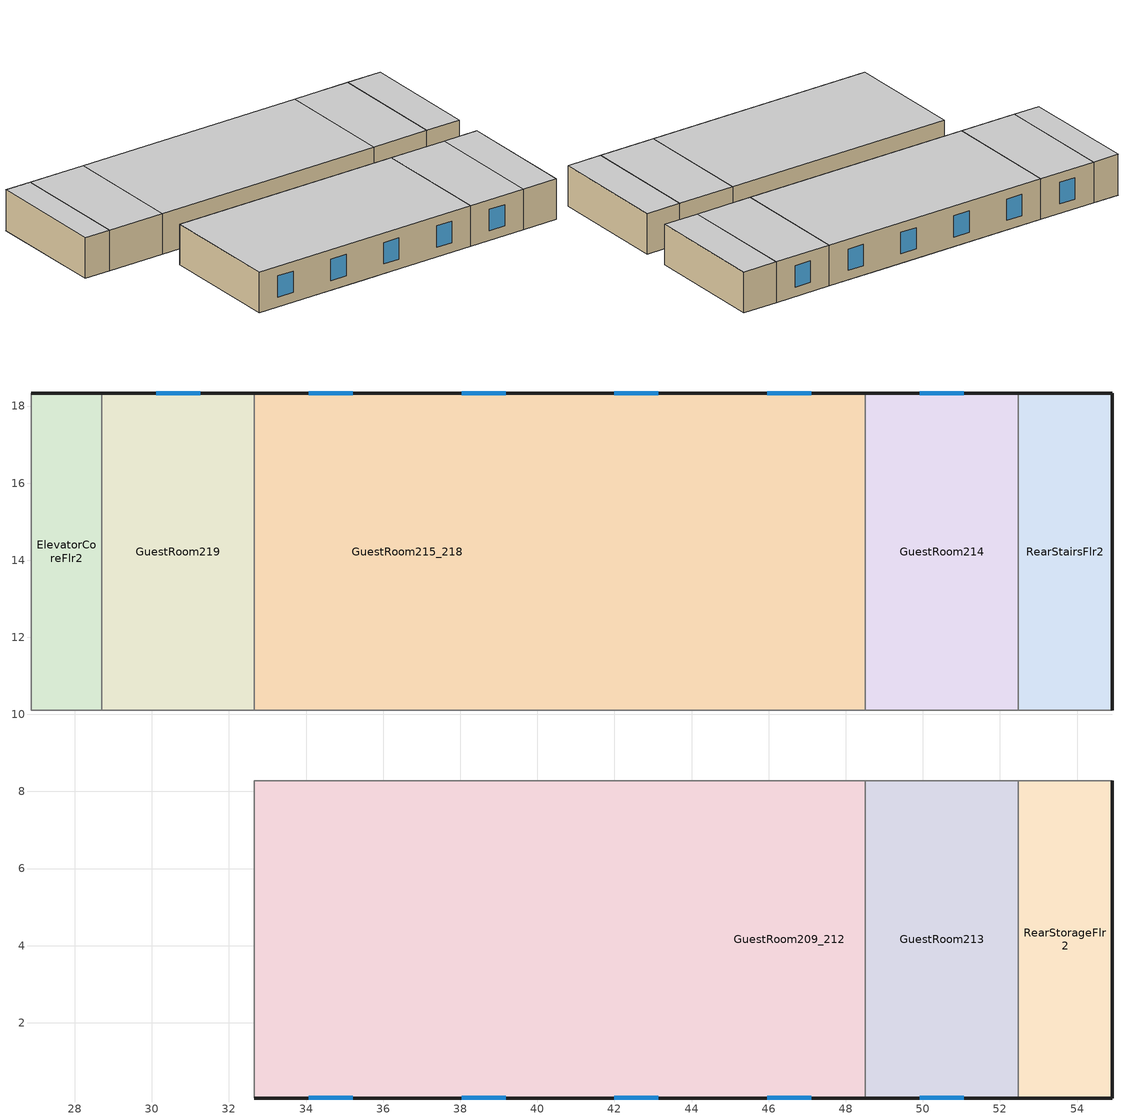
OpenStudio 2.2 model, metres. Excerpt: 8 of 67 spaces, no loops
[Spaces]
GuestRoom219
 floor to LaundryRoomFlr1: 32.66,18.34 32.66,10.11 28.7,10.11 28.7,18.34 z3.35
 wall outside: 32.66,18.34 28.7,18.34 z3.35:6.1
 wall to CorridorFlr2: 28.7,10.11 32.66,10.11 z3.35:6.1
 wall to GuestRoom215_218: 32.66,10.11 32.66,18.34 z3.35:6.1
 wall to ElevatorCoreFlr2: 28.7,18.34 28.7,10.11 z3.35:6.1
 window: 31.25,18.34 30.11,18.34 z4:5.45
 ceiling to GuestRoom319: 32.66,10.11 32.66,18.34 28.7,18.34 28.7,10.11 z6.1
GuestRoom215_218
 floor to EmployeeLoungeFlr1: 44.55,18.34 44.55,10.11 40.59,10.11 40.59,18.34 z3.35
 floor to LaundryRoomFlr1: 40.59,18.34 40.59,10.11 32.66,10.11 32.66,18.34 z3.35
 floor to GuestRoom105: 48.51,18.34 48.51,10.11 44.55,10.11 44.55,18.34 z3.35
 wall outside: 48.51,18.34 32.66,18.34 z3.35:6.1
 wall to CorridorFlr2: 32.66,10.11 48.51,10.11 z3.35:6.1
 wall to GuestRoom214: 48.51,10.11 48.51,18.34 z3.35:6.1
 window: 43.14,18.34 42,18.34 / 39.18,18.34 38.04,18.34 / 47.1,18.34 45.96,18.34 / 35.21,18.34 34.07,18.34 z4:5.45
 ceiling to GuestRoom315_318: 48.51,10.11 48.51,18.34 32.66,18.34 32.66,10.11 z6.1
GuestRoom213
 floor to GuestRoom103: 52.47,8.28 52.47,0.05 48.51,0.05 48.51,8.28 z3.35
 wall outside: 48.51,0.05 52.47,0.05 z3.35:6.1
 wall to GuestRoom209_212: 48.51,8.28 48.51,0.05 z3.35:6.1
 wall to CorridorFlr2: 52.47,8.28 48.51,8.28 z3.35:6.1
 wall to RearStorageFlr2: 52.47,0.05 52.47,8.28 z3.35:6.1
 window: 49.92,0.05 51.06,0.05 z4:5.45
 ceiling to GuestRoom313: 52.47,0.05 52.47,8.28 48.51,8.28 48.51,0.05 z6.1
RearStorageFlr2
 floor to RearStorageFlr1: 54.91,8.28 54.91,0.05 52.47,0.05 52.47,8.28 z3.35
 wall outside: 52.47,0.05 54.91,0.05 54.91,8.28 z3.35:6.1
 wall to CorridorFlr2: 54.91,8.28 52.47,8.28 z3.35:6.1
 ceiling to RearStorageFlr3: 54.91,0.05 54.91,8.28 52.47,8.28 52.47,0.05 z6.1
ElevatorCoreFlr2
 floor to ElevatorCoreFlr1: 28.7,18.34 28.7,10.11 26.87,10.11 26.87,18.34 z3.35
 wall outside: 28.7,18.34 26.87,18.34 z3.35:6.1
 wall to CorridorFlr2: 26.87,18.34 26.87,10.11 28.7,10.11 z3.35:6.1
 ceiling to ElevatorCoreFlr3: 28.7,10.11 28.7,18.34 26.87,18.34 26.87,10.11 z6.1
RearStairsFlr2
 floor to RearStairsFlr1: 54.91,18.34 54.91,10.11 52.47,10.11 52.47,18.34 z3.35
 wall outside: 54.91,10.11 54.91,18.34 52.47,18.34 z3.35:6.1
 wall to GuestRoom214: 52.47,18.34 52.47,10.11 z3.35:6.1
 wall to CorridorFlr2: 52.47,10.11 54.91,10.11 z3.35:6.1
 ceiling to RearStairsFlr3: 54.91,10.11 54.91,18.34 52.47,18.34 52.47,10.11 z6.1
GuestRoom209_212
 floor to GuestRoom102: 48.51,8.28 48.51,0.05 44.55,0.05 44.55,8.28 z3.35
 floor to GuestRoom101: 44.55,8.28 44.55,0.05 40.59,0.05 40.59,8.28 z3.35
 floor to MeetingRoomFlr1: 36.62,8.28 36.62,0.05 32.66,0.05 32.66,8.28 z3.35
 floor to MechanicalRoomFlr1: 40.59,8.28 40.59,0.05 36.62,0.05 36.62,8.28 z3.35
 wall outside: 32.66,0.05 48.51,0.05 z3.35:6.1
 wall to CorridorFlr2: 48.51,8.28 32.66,8.28 z3.35:6.1
 wall to GuestRoom206_208: 32.66,8.28 32.66,0.05 z3.35:6.1
 window: 34.07,0.05 35.21,0.05 / 38.04,0.05 39.18,0.05 / 45.96,0.05 47.1,0.05 / 42,0.05 43.14,0.05 z4:5.45
 ceiling to GuestRoom309_312: 48.51,0.05 48.51,8.28 32.66,8.28 32.66,0.05 z6.1
GuestRoom214
 floor to GuestRoom104: 52.47,18.34 52.47,10.11 48.51,10.11 48.51,18.34 z3.35
 wall outside: 52.47,18.34 48.51,18.34 z3.35:6.1
 wall to CorridorFlr2: 48.51,10.11 52.47,10.11 z3.35:6.1
 window: 51.06,18.34 49.92,18.34 z4:5.45
 ceiling to GuestRoom314: 52.47,10.11 52.47,18.34 48.51,18.34 48.51,10.11 z6.1
[Schedule:Ruleset]
Name | Default Day Schedule
NECB-B-Occupancy | NECB-B-Occupancy Default
NECB-B-Lighting | NECB-B-Lighting Default
NECB-B-Electric-Equipment | NECB-B-Electric-Equipment Default
NECB-H-Occupancy | NECB-H-Occupancy Default
NECB-H-Lighting | NECB-H-Lighting Default
NECB-H-Electric-Equipment | NECB-H-Electric-Equipment Default
NECB-H-Thermostat Setpoint-Cooling | NECB-H-Thermostat Setpoint-Cooling Default
NECB-A-Occupancy | NECB-A-Occupancy Default
NECB-A-Lighting | NECB-A-Lighting Default
NECB-A-Electric-Equipment | NECB-A-Electric-Equipment Default
NECB-A-Thermostat Setpoint-Heating | NECB-A-Thermostat Setpoint-Heating Default
NECB-A-Thermostat Setpoint-Cooling | NECB-A-Thermostat Setpoint-Cooling Default
[Schedule:Day]
NECB-B-Occupancy Default; NECB-B-Occupancy Default|Wkdy Day: 1, 0, 0.3, 2, 0, 0.1, 9, 0, 0, 10, 0, 0.1, 11, 0, 0.2, 12, 0, 0.5, 13, 0, 0.9, 14, 0, 0.8, 15, 0, 0.5, 17, 0, 0.2, 18, 0, 0.3, 19, 0, 0.6, 22, 0, 0.9, 23, 0, 0.6, 24, 0, 0.4
NECB-B-Occupancy Sat Day: 1, 0, 0.5, 2, 0, 0.3, 9, 0, 0, 10, 0, 0.1, 11, 0, 0.2, 12, 0, 0.5, 13, 0, 0.9, 14, 0, 0.8, 15, 0, 0.5, 17, 0, 0.2, 18, 0, 0.3, 19, 0, 0.6, 22, 0, 0.9, 24, 0, 0.6
NECB-B-Occupancy Sun|Hol Day: 1, 0, 0.1, 2, 0, 0.3, 10, 0, 0, 11, 0, 0.1, 12, 0, 0.4, 14, 0, 0.5, 15, 0, 0.4, 18, 0, 0.2, 19, 0, 0.5, 21, 0, 0.7, 22, 0, 0.5, 23, 0, 0.3, 24, 0, 0.1
NECB-B-Lighting Default; NECB-B-Lighting Default|Wkdy Day; NECB-B-Lighting Sat Day; NECB-B-Electric-Equipment Default; NECB-B-Electric-Equipment Default|Wkdy Day; NECB-B-Electric-Equipment Sat Day: 1, 0, 0.9, 2, 0, 0.5, 9, 0, 0.1, 10, 0, 0.5, 11, 0, 0.7, 24, 0, 0.9
NECB-B-Lighting Sun|Hol Day; NECB-B-Electric-Equipment Sun|Hol Day: 2, 0, 0.5, 10, 0, 0.1, 11, 0, 0.5, 23, 0, 0.9, 24, 0, 0.5
NECB-B-Thermostat Setpoint-Heating Default|Wkdy Day; NECB-B-Thermostat Setpoint-Heating Sat Day: 2, 0, 22, 8, 0, 18, 9, 0, 20, 24, 0, 22
NECB-B-Thermostat Setpoint-Heating Sun|Hol Day: 1, 0, 18, 2, 0, 22, 9, 0, 18, 10, 0, 20, 23, 0, 22, 24, 0, 18
NECB-B-Thermostat Setpoint-Cooling Default|Wkdy Day; NECB-B-Thermostat Setpoint-Cooling Sat Day: 1, 0, 24, 8, 0, 35, 24, 0, 24
NECB-B-Thermostat Setpoint-Cooling Sun|Hol Day: 9, 0, 35, 23, 0, 24, 24, 0, 35
NECB-H-Occupancy Default; NECB-H-Occupancy Default|Wkdy Day; NECB-H-Occupancy Sat Day; NECB-H-Occupancy Sun|Hol Day; NECB-H-Lighting Default; NECB-H-Lighting Default|Wkdy Day; NECB-H-Lighting Sat Day; NECB-H-Lighting Sun|Hol Day; NECB-H-Electric-Equipment Default; NECB-H-Electric-Equipment Default|Wkdy Day; NECB-H-Electric-Equipment Sat Day; NECB-H-Electric-Equipment Sun|Hol Day: 24, 0, 0.9
NECB-H-Thermostat Setpoint-Heating Default|Wkdy Day; NECB-H-Thermostat Setpoint-Heating Sat Day; NECB-H-Thermostat Setpoint-Heating Sun|Hol Day: 1, 0, 22, 7, 0, 18, 8, 0, 20, 24, 0, 22
NECB-H-Thermostat Setpoint-Cooling Default; NECB-H-Thermostat Setpoint-Cooling Default|Wkdy Day; NECB-H-Thermostat Setpoint-Cooling Sat Day; NECB-H-Thermostat Setpoint-Cooling Sun|Hol Day: 24, 0, 24
NECB-A-Occupancy Default; NECB-A-Occupancy Default|Wkdy Day: 7, 0, 0, 8, 0, 0.1, 9, 0, 0.7, 12, 0, 0.9, 14, 0, 0.5, 17, 0, 0.9, 18, 0, 0.7, 19, 0, 0.3, 23, 0, 0.1, 24, 0, 0
NECB-A-Occupancy Sat Day; NECB-A-Occupancy Sun|Hol Day: 24, 0, 0
NECB-A-Lighting Default; NECB-A-Lighting Default|Wkdy Day: 7, 0, 0.05, 8, 0, 0.3, 9, 0, 0.8, 17, 0, 0.9, 18, 0, 0.8, 19, 0, 0.5, 21, 0, 0.3, 23, 0, 0.1, 24, 0, 0.05
NECB-A-Lighting Sat Day; NECB-A-Lighting Sun|Hol Day: 24, 0, 0.05
NECB-A-Electric-Equipment Default; NECB-A-Electric-Equipment Default|Wkdy Day: 7, 0, 0.2, 8, 0, 0.3, 9, 0, 0.8, 18, 0, 0.9, 19, 0, 0.5, 21, 0, 0.3, 24, 0, 0.2
NECB-A-Electric-Equipment Sat Day; NECB-A-Electric-Equipment Sun|Hol Day: 24, 0, 0.2
NECB-A-Thermostat Setpoint-Heating Default; NECB-A-Thermostat Setpoint-Heating Default|Wkdy Day: 6, 0, 18, 7, 0, 20, 21, 0, 22, 24, 0, 18
NECB-A-Thermostat Setpoint-Heating Sat Day; NECB-A-Thermostat Setpoint-Heating Sun|Hol Day: 24, 0, 18
NECB-A-Thermostat Setpoint-Cooling Default; NECB-A-Thermostat Setpoint-Cooling Default|Wkdy Day: 6, 0, 35, 21, 0, 24, 24, 0, 35
NECB-A-Thermostat Setpoint-Cooling Sat Day; NECB-A-Thermostat Setpoint-Cooling Sun|Hol Day: 24, 0, 35
[Schedule:Rule] Date Specification Type=DateRange; Start Month=1; Start Day=1; End Month=12; End Day=31
Name | Schedule Ruleset | Rule Order | Day Schedule | Apply Monday | Apply Tuesday | Apply Wednesday | Apply Thursday | Apply Friday | Apply Saturday | Apply Sunday
Schedule Rule 17 | NECB-B-Occupancy | 2 | NECB-B-Occupancy Default|Wkdy Day | Yes | Yes | Yes | Yes | Yes
Schedule Rule 18 | NECB-B-Occupancy | 1 | NECB-B-Occupancy Sat Day |  |  |  |  |  | Yes
Schedule Rule 19 | NECB-B-Occupancy | 0 | NECB-B-Occupancy Sun|Hol Day |  |  |  |  |  |  | Yes
Schedule Rule 20 | NECB-B-Lighting | 2 | NECB-B-Lighting Default|Wkdy Day | Yes | Yes | Yes | Yes | Yes
Schedule Rule 21 | NECB-B-Lighting | 1 | NECB-B-Lighting Sat Day |  |  |  |  |  | Yes
Schedule Rule 22 | NECB-B-Lighting | 0 | NECB-B-Lighting Sun|Hol Day |  |  |  |  |  |  | Yes
Schedule Rule 23 | NECB-B-Electric-Equipment | 2 | NECB-B-Electric-Equipment Default|Wkdy Day | Yes | Yes | Yes | Yes | Yes
Schedule Rule 24 | NECB-B-Electric-Equipment | 1 | NECB-B-Electric-Equipment Sat Day |  |  |  |  |  | Yes
Schedule Rule 25 | NECB-B-Electric-Equipment | 0 | NECB-B-Electric-Equipment Sun|Hol Day |  |  |  |  |  |  | Yes
Schedule Rule 32 | NECB-H-Occupancy | 2 | NECB-H-Occupancy Default|Wkdy Day | Yes | Yes | Yes | Yes | Yes
Schedule Rule 33 | NECB-H-Occupancy | 1 | NECB-H-Occupancy Sat Day |  |  |  |  |  | Yes
Schedule Rule 34 | NECB-H-Occupancy | 0 | NECB-H-Occupancy Sun|Hol Day |  |  |  |  |  |  | Yes
Schedule Rule 35 | NECB-H-Lighting | 2 | NECB-H-Lighting Default|Wkdy Day | Yes | Yes | Yes | Yes | Yes
Schedule Rule 36 | NECB-H-Lighting | 1 | NECB-H-Lighting Sat Day |  |  |  |  |  | Yes
Schedule Rule 37 | NECB-H-Lighting | 0 | NECB-H-Lighting Sun|Hol Day |  |  |  |  |  |  | Yes
Schedule Rule 38 | NECB-H-Electric-Equipment | 2 | NECB-H-Electric-Equipment Default|Wkdy Day | Yes | Yes | Yes | Yes | Yes
Schedule Rule 39 | NECB-H-Electric-Equipment | 1 | NECB-H-Electric-Equipment Sat Day |  |  |  |  |  | Yes
Schedule Rule 40 | NECB-H-Electric-Equipment | 0 | NECB-H-Electric-Equipment Sun|Hol Day |  |  |  |  |  |  | Yes
Schedule Rule 44 | NECB-H-Thermostat Setpoint-Cooling | 2 | NECB-H-Thermostat Setpoint-Cooling Default|Wkdy Day | Yes | Yes | Yes | Yes | Yes
Schedule Rule 45 | NECB-H-Thermostat Setpoint-Cooling | 1 | NECB-H-Thermostat Setpoint-Cooling Sat Day |  |  |  |  |  | Yes
Schedule Rule 46 | NECB-H-Thermostat Setpoint-Cooling | 0 | NECB-H-Thermostat Setpoint-Cooling Sun|Hol Day |  |  |  |  |  |  | Yes
Schedule Rule 62 | NECB-A-Occupancy | 2 | NECB-A-Occupancy Default|Wkdy Day | Yes | Yes | Yes | Yes | Yes
Schedule Rule 63 | NECB-A-Occupancy | 1 | NECB-A-Occupancy Sat Day |  |  |  |  |  | Yes
Schedule Rule 64 | NECB-A-Occupancy | 0 | NECB-A-Occupancy Sun|Hol Day |  |  |  |  |  |  | Yes
Schedule Rule 65 | NECB-A-Lighting | 2 | NECB-A-Lighting Default|Wkdy Day | Yes | Yes | Yes | Yes | Yes
Schedule Rule 66 | NECB-A-Lighting | 1 | NECB-A-Lighting Sat Day |  |  |  |  |  | Yes
Schedule Rule 67 | NECB-A-Lighting | 0 | NECB-A-Lighting Sun|Hol Day |  |  |  |  |  |  | Yes
Schedule Rule 68 | NECB-A-Electric-Equipment | 2 | NECB-A-Electric-Equipment Default|Wkdy Day | Yes | Yes | Yes | Yes | Yes
Schedule Rule 69 | NECB-A-Electric-Equipment | 1 | NECB-A-Electric-Equipment Sat Day |  |  |  |  |  | Yes
Schedule Rule 70 | NECB-A-Electric-Equipment | 0 | NECB-A-Electric-Equipment Sun|Hol Day |  |  |  |  |  |  | Yes
Schedule Rule 71 | NECB-A-Thermostat Setpoint-Heating | 2 | NECB-A-Thermostat Setpoint-Heating Default|Wkdy Day | Yes | Yes | Yes | Yes | Yes
Schedule Rule 72 | NECB-A-Thermostat Setpoint-Heating | 1 | NECB-A-Thermostat Setpoint-Heating Sat Day |  |  |  |  |  | Yes
Schedule Rule 73 | NECB-A-Thermostat Setpoint-Heating | 0 | NECB-A-Thermostat Setpoint-Heating Sun|Hol Day |  |  |  |  |  |  | Yes
Schedule Rule 74 | NECB-A-Thermostat Setpoint-Cooling | 2 | NECB-A-Thermostat Setpoint-Cooling Default|Wkdy Day | Yes | Yes | Yes | Yes | Yes
Schedule Rule 75 | NECB-A-Thermostat Setpoint-Cooling | 1 | NECB-A-Thermostat Setpoint-Cooling Sat Day |  |  |  |  |  | Yes
Schedule Rule 76 | NECB-A-Thermostat Setpoint-Cooling | 0 | NECB-A-Thermostat Setpoint-Cooling Sun|Hol Day |  |  |  |  |  |  | Yes
